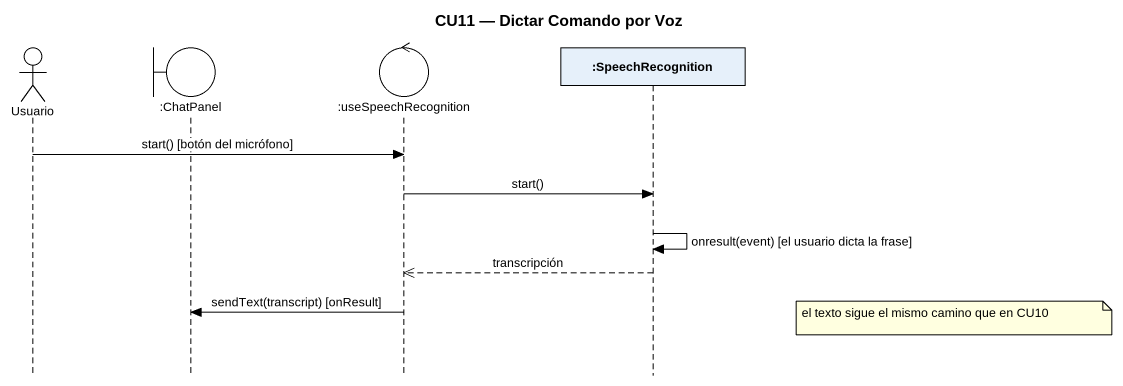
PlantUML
@startuml
title CU11 — Dictar Comando por Voz
hide footbox
actor Usuario
boundary ":ChatPanel" as ChatPanel
control ":useSpeechRecognition" as useSpeechRecognition
participant ":SpeechRecognition" as SpeechRecognition

Usuario -> useSpeechRecognition : start() [botón del micrófono]
useSpeechRecognition -> SpeechRecognition : start()
SpeechRecognition -> SpeechRecognition : onresult(event) [el usuario dicta la frase]
SpeechRecognition -->> useSpeechRecognition : transcripción
useSpeechRecognition -> ChatPanel : sendText(transcript) [onResult]
note right of SpeechRecognition : el texto sigue el mismo camino que en CU10
@enduml
